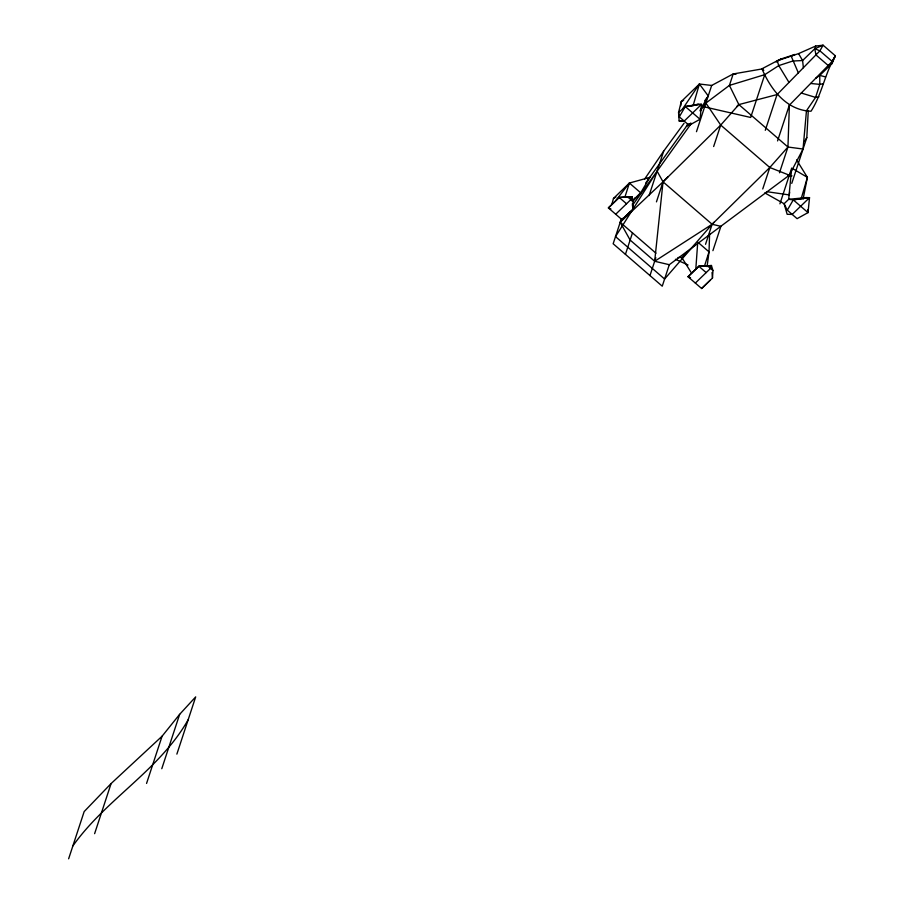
<?xml version="1.0" encoding="UTF-8"?>
<svg xmlns="http://www.w3.org/2000/svg" width="904" height="904" viewBox="0 0 904 904"><rect width="100%" height="100%" fill="white"/><g stroke="black" fill="none" stroke-linecap="round" stroke-linejoin="round"><path stroke-width="1.36" d="M709.617 233.232L709.03 251.866L707.075 266.623M779.485 172.777L787.949 147.024L789.384 105.169L832.177 61.449L835.364 55.811L823.092 45.2L815.69 46.036L798.571 53.607L777.203 60.794L761.948 68.794C770.841 89.564 786.48 110.356 811.035 111.226C822.064 94.072 824.889 73.337 835.364 55.811L831.985 63.562L819.781 75.382L815.657 78.32M791.757 183.376L806.809 137.589L808.255 111.135M632.845 209.219L633.32 201.705L631.806 196.722L619.206 197.445L608.381 207.909L622.02 219.695L632.845 209.219L632.382 203.671M712.476 278.048L712.962 270.533L711.448 265.55L698.848 266.262L688.023 276.737L701.651 288.523L712.476 278.048L712.024 272.499M695.831 268.861L697.741 242.114M815.69 46.036L814.809 48.714L815.928 54.895L828.2 65.506L831.985 63.562L832.177 61.449L819.905 50.839L814.809 48.714L802.594 60.534L792.785 61.031L778.773 65.596L764.75 74.659L729.415 85.405L705.888 103.079L700.193 111.022M621.387 218.712L613.161 243.752L662.248 286.184L669.299 264.714L789.328 175.195L803.046 149.036L806.47 110.729L815.589 97.406L819.781 84.366L819.781 75.382L825.567 76.942M762.852 68.806L733.178 73.959L711.674 85.451L699.402 84.015L681.243 101.587L678.565 112.514L679.288 116.842L689.108 125.328L700.024 119.271L701.527 104.333L698.284 104.242L685.288 106.548L678.565 112.514L679.153 120.955L681.74 121.43M691.244 123.509L657.095 171.184L663.039 181.84L654.677 261.267L669.299 264.714M680.791 105.734L681.243 101.587L683.673 100.299M789.678 192.156L789.237 194.925L766.502 191.637M803.102 199.061L807.396 177.353L796.571 159.895M611.872 204.225L613.466 198.451L629.399 183.037L649.784 177.41L640.71 192.823L632.438 201.648M693.165 105.463L699.402 84.015L708.239 95.926L700.137 110.311M801.159 198.801L807.396 177.353L792.898 168.765M624.901 197.083L629.399 183.037L640.71 192.823L633.738 199.558M704.544 265.912L709.03 251.866L698.769 242.995M68.636 858.8L84.162 811.589L111.079 783.587L162.234 736.071M94.615 833.669L111.079 783.587M146.561 783.429L162.076 736.218L179.659 714.329L195.682 696.882L176.868 754.117M161.782 768.705L179.659 714.329M625.432 254.363L632.484 232.893M649.095 195.513L663.672 151.149L684.091 123.204M656.451 201.874L663.039 181.84L667.932 176.856M696.476 131.69L711.674 85.451M649.976 275.562L655.852 257.685M713.651 146.538L720.714 125.08L738.862 104.593L777.112 94.558L819.905 50.839L823.092 45.2L814.809 48.714M705.538 244.295L712.126 224.271L714.036 222.248M764.75 74.659L750.67 117.463L701.662 106.254M712.906 250.668L720.906 226.339L712.126 224.271L663.039 181.84L620.212 222.294L630.133 240.057L654.677 261.267L712.126 224.271L769.801 167.5L787.949 147.024L803.046 149.036M708.838 266.104L711.448 265.55L710.499 268.409L695.346 283.065M765.292 130.3L777.112 94.366M777.564 140.911L789.384 104.966M762.739 188.97L769.801 167.5L720.714 125.08L705.888 103.079M779.926 203.818L791.689 168.042L788.683 199.309L784.107 203.739L787.147 214.293L792.198 214.429L809.521 197.671L806.278 197.58L788.683 199.309L793.283 199.886L809.521 197.671L808.018 212.609L797.102 218.666L787.282 210.18L784.107 203.739L764.773 192.902M831.985 63.562L832.866 60.884M679.288 116.842L685.288 106.548L701.527 104.333L684.204 121.091L679.153 120.955M787.282 210.18L793.283 199.886L806.278 197.58M804.752 141.114L806.809 137.589M687.933 123.927L686.464 126.311L690.837 123.125L689.108 125.328M683.153 108.096L699.402 84.015M644.688 178.992L663.672 151.149M188.156 719.776C159.522 770.276 106.107 799 72.874 845.918M688.057 124.097L645.659 183.128M704.77 100.751L707.154 97.417M632.461 201.422L634.936 197.987M623.489 217.751L620.212 222.294L655.965 253.188M632.506 205.253L657.095 171.184L615.511 236.599L664.598 279.031L712.126 224.271M616.2 200.033L629.399 183.037M663.039 181.84L720.714 125.08M622.02 219.695L630.687 211.299M701.651 288.523L710.318 280.116M632.043 199.501L631.806 196.722L619.206 197.445L608.381 207.909L610.901 208.948M615.714 214.248L630.868 199.581L631.806 196.722L627.907 197.547M678 257.538L681.808 257.516L694.747 244.995M711.448 265.55L698.848 266.262L688.023 276.737L690.532 277.777M776.254 62.06L780.932 59.031L794.944 54.466L791.215 56.229L798.345 72.862M613.466 198.451L615.884 197.049M647.366 178.822L649.784 177.41M780.932 59.031L777.203 60.794L778.773 65.596L789 82.422M690.712 106.163L698.284 104.242M823.115 83.801L819.781 84.366L810.617 83.473M818.922 96.852L815.589 97.406L801.272 93.022M787.791 175.455L791.994 175.862M735.924 74.32L733.178 73.959L729.415 85.405L738.862 104.593L787.949 147.024M769.801 167.5L789.328 175.195M675.435 259.278L688.057 264.996M761.948 68.794L763.79 70.388M685.288 106.548L700.024 119.271M793.283 199.886L808.018 212.609L807.701 209.875M628.416 197.467L633.32 201.705M708.047 266.296L712.962 270.533M619.206 197.445L626.54 203.773M698.848 266.262L706.171 272.601M681.808 257.516L691.504 273.053M798.571 53.607L802.594 60.534L803.385 67.721M738.862 104.593L736.952 106.536L738.862 104.593"/></g></svg>
